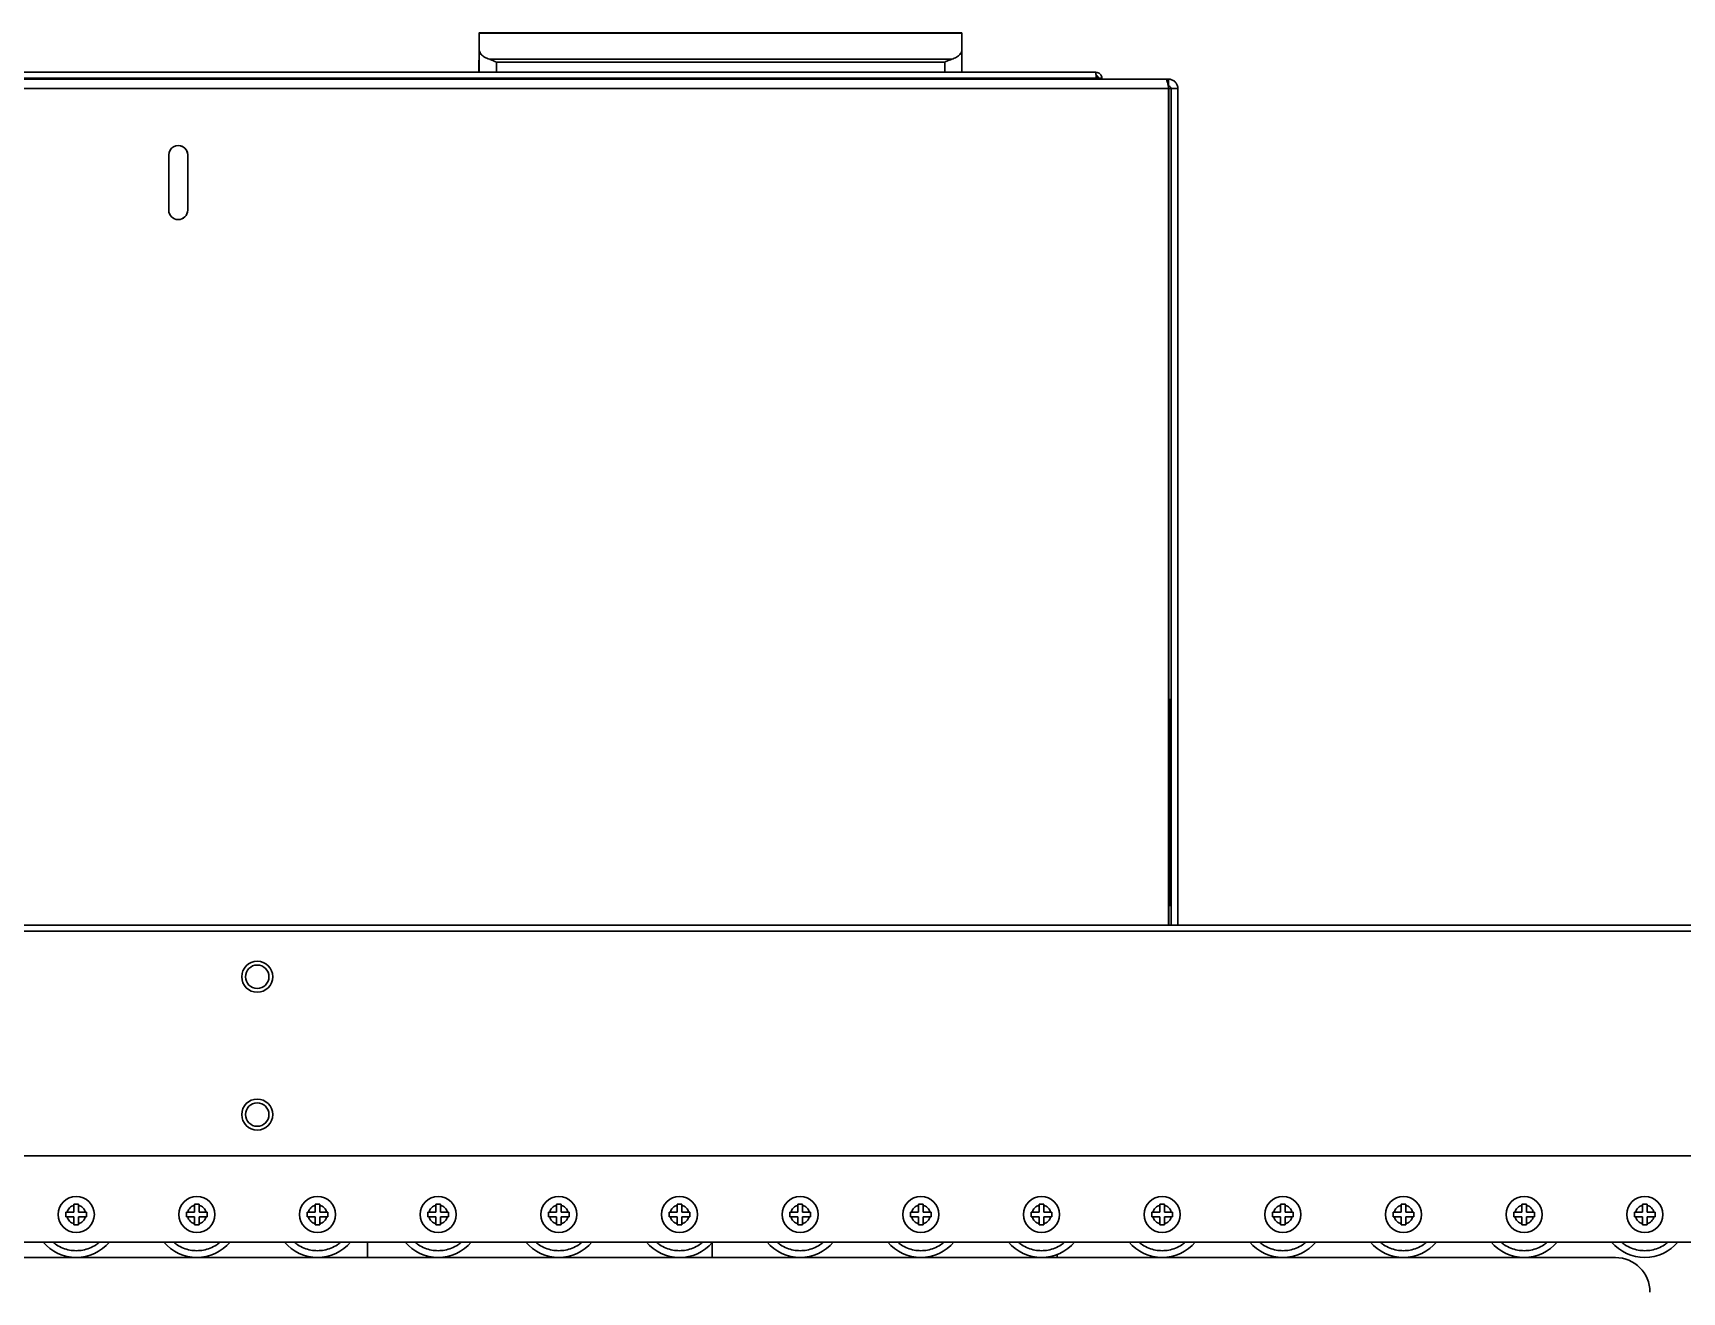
# Model space of a CAD drawing. Header units: millimetres. Extents: x 914 to 910632, y -176 to 682692.
# Drawn here: x 2376.03 to 2383.56, y 1815.5 to 1821.25 of the extents above; entities that cross this region are included whole.
import ezdxf

# ---------------------------------------------------------------- set-up
doc = ezdxf.new("R2010")
doc.units = ezdxf.units.MM
doc.layers.add('画图', color=3, linetype='Continuous', lineweight=30)

# ---------------------------------------------------------------- blocks, each defined once
blk = doc.blocks.new('SDHGSJH')
at = {"color": 7, "linetype": 'Continuous', "lineweight": 30}
for p, q in [((-862, -327.79), (-192, -327.79)), ((-700, -327.79), (-700, -328.63)), ((-600, -332.16), (-600, -327.79)), ((-500, -327.79), (-500, -332.29)), ((-185.7, -332.29), (-884, -332.29)), ((-873.5, -339.59), (-873.16, -339.59)), ((-873.5, -340.99), (-873.5, -339.59)), ((-871.2, -339.59), (-873.16, -339.59)), ((-871.2, -337.63), (-871.2, -337.29)), ((-871.2, -337.29), (-869.8, -337.29)), ((-871.2, -337.63), (-871.2, -339.59)), ((-869.8, -337.29), (-869.8, -337.63)), ((-869.8, -339.59), (-869.8, -337.63)), ((-867.84, -339.59), (-869.8, -339.59)), ((-867.84, -339.59), (-867.5, -339.59)), ((-867.5, -339.59), (-867.5, -340.99)), ((-838.5, -339.59), (-838.16, -339.59)), ((-838.5, -340.99), (-838.5, -339.59)), ((-836.2, -339.59), (-838.16, -339.59)), ((-836.2, -337.63), (-836.2, -337.29)), ((-836.2, -337.29), (-834.8, -337.29)), ((-836.2, -337.63), (-836.2, -339.59)), ((-834.8, -337.29), (-834.8, -337.63)), ((-834.8, -339.59), (-834.8, -337.63)), ((-832.84, -339.59), (-834.8, -339.59)), ((-832.84, -339.59), (-832.5, -339.59)), ((-832.5, -339.59), (-832.5, -340.99)), ((-803.5, -339.59), (-803.16, -339.59)), ((-803.5, -340.99), (-803.5, -339.59)), ((-801.2, -339.59), (-803.16, -339.59)), ((-801.2, -337.63), (-801.2, -337.29)), ((-801.2, -337.29), (-799.8, -337.29)), ((-801.2, -337.63), (-801.2, -339.59)), ((-799.8, -337.29), (-799.8, -337.63)), ((-799.8, -339.59), (-799.8, -337.63)), ((-797.84, -339.59), (-799.8, -339.59)), ((-797.84, -339.59), (-797.5, -339.59)), ((-797.5, -339.59), (-797.5, -340.99)), ((-768.5, -339.59), (-768.16, -339.59)), ((-768.5, -340.99), (-768.5, -339.59)), ((-766.2, -339.59), (-768.16, -339.59)), ((-766.2, -337.63), (-766.2, -337.29)), ((-766.2, -337.29), (-764.8, -337.29)), ((-766.2, -337.63), (-766.2, -339.59)), ((-764.8, -337.29), (-764.8, -337.63)), ((-764.8, -339.59), (-764.8, -337.63)), ((-762.84, -339.59), (-764.8, -339.59)), ((-762.84, -339.59), (-762.5, -339.59)), ((-762.5, -339.59), (-762.5, -340.99)), ((-733.5, -339.59), (-733.16, -339.59)), ((-733.5, -340.99), (-733.5, -339.59)), ((-731.2, -339.59), (-733.16, -339.59)), ((-731.2, -337.63), (-731.2, -337.29)), ((-731.2, -337.29), (-729.8, -337.29)), ((-731.2, -337.63), (-731.2, -339.59)), ((-729.8, -337.29), (-729.8, -337.63)), ((-729.8, -339.59), (-729.8, -337.63)), ((-727.84, -339.59), (-729.8, -339.59)), ((-727.84, -339.59), (-727.5, -339.59)), ((-727.5, -339.59), (-727.5, -340.99)), ((-698.5, -339.59), (-698.16, -339.59)), ((-698.5, -340.99), (-698.5, -339.59)), ((-696.2, -339.59), (-698.16, -339.59)), ((-696.2, -337.63), (-696.2, -337.29)), ((-696.2, -337.29), (-694.8, -337.29)), ((-696.2, -337.63), (-696.2, -339.59)), ((-694.8, -337.29), (-694.8, -337.63)), ((-694.8, -339.59), (-694.8, -337.63)), ((-692.84, -339.59), (-694.8, -339.59)), ((-692.84, -339.59), (-692.5, -339.59)), ((-692.5, -339.59), (-692.5, -340.99)), ((-663.5, -339.59), (-663.16, -339.59)), ((-663.5, -340.99), (-663.5, -339.59)), ((-661.2, -339.59), (-663.16, -339.59)), ((-661.2, -337.63), (-661.2, -337.29)), ((-661.2, -337.29), (-659.8, -337.29)), ((-661.2, -337.63), (-661.2, -339.59)), ((-659.8, -337.29), (-659.8, -337.63)), ((-659.8, -339.59), (-659.8, -337.63)), ((-657.84, -339.59), (-659.8, -339.59)), ((-657.84, -339.59), (-657.5, -339.59)), ((-657.5, -339.59), (-657.5, -340.99)), ((-628.5, -339.59), (-628.16, -339.59)), ((-628.5, -340.99), (-628.5, -339.59)), ((-626.2, -339.59), (-628.16, -339.59)), ((-626.2, -337.63), (-626.2, -337.29)), ((-626.2, -337.29), (-624.8, -337.29)), ((-626.2, -337.63), (-626.2, -339.59)), ((-624.8, -337.29), (-624.8, -337.63)), ((-624.8, -339.59), (-624.8, -337.63)), ((-622.84, -339.59), (-624.8, -339.59)), ((-622.84, -339.59), (-622.5, -339.59)), ((-622.5, -339.59), (-622.5, -340.99)), ((-593.5, -339.59), (-593.16, -339.59)), ((-593.5, -340.99), (-593.5, -339.59)), ((-591.2, -339.59), (-593.16, -339.59)), ((-591.2, -337.63), (-591.2, -337.29)), ((-591.2, -337.29), (-589.8, -337.29)), ((-591.2, -337.63), (-591.2, -339.59)), ((-589.8, -337.29), (-589.8, -337.63)), ((-589.8, -339.59), (-589.8, -337.63)), ((-587.84, -339.59), (-589.8, -339.59)), ((-587.84, -339.59), (-587.5, -339.59)), ((-587.5, -339.59), (-587.5, -340.99)), ((-558.5, -339.59), (-558.16, -339.59)), ((-558.5, -340.99), (-558.5, -339.59)), ((-556.2, -339.59), (-558.16, -339.59)), ((-556.2, -337.63), (-556.2, -337.29)), ((-556.2, -337.29), (-554.8, -337.29)), ((-556.2, -337.63), (-556.2, -339.59)), ((-554.8, -337.29), (-554.8, -337.63)), ((-554.8, -339.59), (-554.8, -337.63)), ((-552.84, -339.59), (-554.8, -339.59)), ((-552.84, -339.59), (-552.5, -339.59)), ((-552.5, -339.59), (-552.5, -340.99)), ((-523.5, -339.59), (-523.16, -339.59)), ((-523.5, -340.99), (-523.5, -339.59)), ((-521.2, -339.59), (-523.16, -339.59)), ((-521.2, -337.63), (-521.2, -337.29)), ((-521.2, -337.29), (-519.8, -337.29)), ((-521.2, -337.63), (-521.2, -339.59)), ((-519.8, -337.29), (-519.8, -337.63)), ((-519.8, -339.59), (-519.8, -337.63)), ((-517.84, -339.59), (-519.8, -339.59)), ((-517.84, -339.59), (-517.5, -339.59)), ((-517.5, -339.59), (-517.5, -340.99)), ((-488.5, -339.59), (-488.16, -339.59)), ((-488.5, -340.99), (-488.5, -339.59)), ((-486.2, -339.59), (-488.16, -339.59)), ((-486.2, -337.63), (-486.2, -337.29)), ((-486.2, -337.29), (-484.8, -337.29)), ((-486.2, -337.63), (-486.2, -339.59)), ((-484.8, -337.29), (-484.8, -337.63)), ((-484.8, -339.59), (-484.8, -337.63)), ((-482.84, -339.59), (-484.8, -339.59)), ((-482.84, -339.59), (-482.5, -339.59)), ((-482.5, -339.59), (-482.5, -340.99)), ((-453.5, -339.59), (-453.16, -339.59)), ((-453.5, -340.99), (-453.5, -339.59)), ((-451.2, -339.59), (-453.16, -339.59)), ((-451.2, -337.63), (-451.2, -337.29)), ((-451.2, -337.29), (-449.8, -337.29)), ((-451.2, -337.63), (-451.2, -339.59)), ((-449.8, -337.29), (-449.8, -337.63)), ((-449.8, -339.59), (-449.8, -337.63)), ((-447.84, -339.59), (-449.8, -339.59)), ((-447.84, -339.59), (-447.5, -339.59)), ((-447.5, -339.59), (-447.5, -340.99)), ((-418.5, -339.59), (-418.16, -339.59)), ((-418.5, -340.99), (-418.5, -339.59)), ((-416.2, -339.59), (-418.16, -339.59)), ((-416.2, -337.63), (-416.2, -337.29)), ((-416.2, -337.29), (-414.8, -337.29)), ((-416.2, -337.63), (-416.2, -339.59)), ((-414.8, -337.29), (-414.8, -337.63)), ((-414.8, -339.59), (-414.8, -337.63)), ((-412.84, -339.59), (-414.8, -339.59)), ((-412.84, -339.59), (-412.5, -339.59)), ((-412.5, -339.59), (-412.5, -340.99)), ((-873.16, -340.99), (-873.5, -340.99)), ((-873.16, -340.99), (-871.2, -340.99)), ((-871.2, -340.99), (-871.2, -342.95)), ((-871.2, -343.29), (-871.2, -342.95)), ((-869.8, -343.29), (-871.2, -343.29)), ((-869.8, -342.95), (-869.8, -340.99)), ((-869.8, -340.99), (-867.84, -340.99)), ((-869.8, -342.95), (-869.8, -343.29)), ((-867.5, -340.99), (-867.84, -340.99)), ((-838.16, -340.99), (-838.5, -340.99)), ((-838.16, -340.99), (-836.2, -340.99)), ((-836.2, -340.99), (-836.2, -342.95)), ((-836.2, -343.29), (-836.2, -342.95)), ((-834.8, -343.29), (-836.2, -343.29)), ((-834.8, -342.95), (-834.8, -340.99)), ((-834.8, -340.99), (-832.84, -340.99)), ((-834.8, -342.95), (-834.8, -343.29)), ((-832.5, -340.99), (-832.84, -340.99)), ((-803.16, -340.99), (-803.5, -340.99)), ((-803.16, -340.99), (-801.2, -340.99)), ((-801.2, -340.99), (-801.2, -342.95)), ((-801.2, -343.29), (-801.2, -342.95)), ((-799.8, -343.29), (-801.2, -343.29)), ((-799.8, -342.95), (-799.8, -340.99)), ((-799.8, -340.99), (-797.84, -340.99)), ((-799.8, -342.95), (-799.8, -343.29)), ((-797.5, -340.99), (-797.84, -340.99)), ((-768.16, -340.99), (-768.5, -340.99)), ((-768.16, -340.99), (-766.2, -340.99)), ((-766.2, -340.99), (-766.2, -342.95)), ((-766.2, -343.29), (-766.2, -342.95)), ((-764.8, -343.29), (-766.2, -343.29)), ((-764.8, -342.95), (-764.8, -340.99)), ((-764.8, -340.99), (-762.84, -340.99)), ((-764.8, -342.95), (-764.8, -343.29)), ((-762.5, -340.99), (-762.84, -340.99)), ((-733.16, -340.99), (-733.5, -340.99)), ((-733.16, -340.99), (-731.2, -340.99)), ((-731.2, -340.99), (-731.2, -342.95)), ((-731.2, -343.29), (-731.2, -342.95)), ((-729.8, -343.29), (-731.2, -343.29)), ((-729.8, -342.95), (-729.8, -340.99)), ((-729.8, -340.99), (-727.84, -340.99)), ((-729.8, -342.95), (-729.8, -343.29)), ((-727.5, -340.99), (-727.84, -340.99)), ((-698.16, -340.99), (-698.5, -340.99)), ((-698.16, -340.99), (-696.2, -340.99)), ((-696.2, -340.99), (-696.2, -342.95)), ((-696.2, -343.29), (-696.2, -342.95)), ((-694.8, -343.29), (-696.2, -343.29)), ((-694.8, -342.95), (-694.8, -340.99)), ((-694.8, -340.99), (-692.84, -340.99)), ((-694.8, -342.95), (-694.8, -343.29)), ((-692.5, -340.99), (-692.84, -340.99)), ((-663.16, -340.99), (-663.5, -340.99)), ((-663.16, -340.99), (-661.2, -340.99)), ((-661.2, -340.99), (-661.2, -342.95)), ((-661.2, -343.29), (-661.2, -342.95)), ((-659.8, -343.29), (-661.2, -343.29)), ((-659.8, -342.95), (-659.8, -340.99)), ((-659.8, -340.99), (-657.84, -340.99)), ((-659.8, -342.95), (-659.8, -343.29)), ((-657.5, -340.99), (-657.84, -340.99)), ((-628.16, -340.99), (-628.5, -340.99)), ((-628.16, -340.99), (-626.2, -340.99)), ((-626.2, -340.99), (-626.2, -342.95)), ((-626.2, -343.29), (-626.2, -342.95)), ((-624.8, -343.29), (-626.2, -343.29)), ((-624.8, -342.95), (-624.8, -340.99)), ((-624.8, -340.99), (-622.84, -340.99)), ((-624.8, -342.95), (-624.8, -343.29)), ((-622.5, -340.99), (-622.84, -340.99)), ((-593.16, -340.99), (-593.5, -340.99)), ((-593.16, -340.99), (-591.2, -340.99)), ((-591.2, -340.99), (-591.2, -342.95)), ((-591.2, -343.29), (-591.2, -342.95)), ((-589.8, -343.29), (-591.2, -343.29)), ((-589.8, -342.95), (-589.8, -340.99)), ((-589.8, -340.99), (-587.84, -340.99)), ((-589.8, -342.95), (-589.8, -343.29)), ((-587.5, -340.99), (-587.84, -340.99)), ((-558.16, -340.99), (-558.5, -340.99)), ((-558.16, -340.99), (-556.2, -340.99)), ((-556.2, -340.99), (-556.2, -342.95)), ((-556.2, -343.29), (-556.2, -342.95)), ((-554.8, -343.29), (-556.2, -343.29)), ((-554.8, -342.95), (-554.8, -340.99)), ((-554.8, -340.99), (-552.84, -340.99)), ((-554.8, -342.95), (-554.8, -343.29)), ((-552.5, -340.99), (-552.84, -340.99)), ((-523.16, -340.99), (-523.5, -340.99)), ((-523.16, -340.99), (-521.2, -340.99)), ((-521.2, -340.99), (-521.2, -342.95)), ((-521.2, -343.29), (-521.2, -342.95)), ((-519.8, -343.29), (-521.2, -343.29)), ((-519.8, -342.95), (-519.8, -340.99)), ((-519.8, -340.99), (-517.84, -340.99)), ((-519.8, -342.95), (-519.8, -343.29)), ((-517.5, -340.99), (-517.84, -340.99)), ((-488.16, -340.99), (-488.5, -340.99)), ((-488.16, -340.99), (-486.2, -340.99)), ((-486.2, -340.99), (-486.2, -342.95)), ((-486.2, -343.29), (-486.2, -342.95)), ((-484.8, -343.29), (-486.2, -343.29)), ((-484.8, -342.95), (-484.8, -340.99)), ((-484.8, -340.99), (-482.84, -340.99)), ((-484.8, -342.95), (-484.8, -343.29)), ((-482.5, -340.99), (-482.84, -340.99)), ((-453.16, -340.99), (-453.5, -340.99)), ((-453.16, -340.99), (-451.2, -340.99)), ((-451.2, -340.99), (-451.2, -342.95)), ((-451.2, -343.29), (-451.2, -342.95)), ((-449.8, -343.29), (-451.2, -343.29)), ((-449.8, -342.95), (-449.8, -340.99)), ((-449.8, -340.99), (-447.84, -340.99)), ((-449.8, -342.95), (-449.8, -343.29)), ((-447.5, -340.99), (-447.84, -340.99)), ((-418.16, -340.99), (-418.5, -340.99)), ((-418.16, -340.99), (-416.2, -340.99)), ((-416.2, -340.99), (-416.2, -342.95)), ((-416.2, -343.29), (-416.2, -342.95)), ((-414.8, -343.29), (-416.2, -343.29)), ((-414.8, -342.95), (-414.8, -340.99)), ((-414.8, -340.99), (-412.84, -340.99)), ((-414.8, -342.95), (-414.8, -343.29)), ((-412.5, -340.99), (-412.84, -340.99)), ((-185.7, -357.29), (-979.33, -357.29)), ((-887, -357.29), (-185.7, -357.29)), ((-470.1, -366.61), (-470.1, -366.77)), ((26, -422.55), (-1926, -422.55)), ((26, -424.29), (-1926, -424.29)), ((-735.08, -424.29), (-735.08, -667.05)), ((-733.08, -424.29), (-733.08, -667.05)), ((-732.44, -424.29), (-732.44, -667.05)), ((-732.38, -424.29), (-732.38, -667.05)), ((-447.83, -631.79), (-447.83, -647.79)), ((-447.83, -631.79), (-447.83, -631.79)), ((-447.83, -647.79), (-447.83, -631.79)), ((-442.33, -631.79), (-442.33, -647.79)), ((-447.83, -647.79), (-447.83, -647.79)), ((-733.08, -667.05), (-735.08, -667.05)), ((-732.44, -667.05), (-733.08, -667.05)), ((-732.38, -667.05), (-157.79, -667.05)), ((-732.34, -669.79), (-732.34, -667.79)), ((-732.34, -669.79), (-731.63, -669.79)), ((-731.63, -669.79), (-158.52, -669.79)), ((-713.03, -669.79), (-713.03, -670.05)), ((-713.03, -670.05), (-712.03, -670.05)), ((-712.03, -670.05), (-712.03, -669.79)), ((-711.48, -670.05), (-712.03, -670.05)), ((-711.48, -670.05), (-711.48, -669.79)), ((-711.33, -670.05), (-711.33, -669.79)), ((-178.75, -670.05), (-711.33, -670.05)), ((-178.77, -671.79), (-711.3, -671.79)), ((-672.41, -678.3), (-672.41, -671.79)), ((-667.42, -674.76), (-667.42, -671.79)), ((-537.42, -671.79), (-537.42, -674.76)), ((-532.41, -678.3), (-532.41, -671.79)), ((-532.29, -671.79), (-532.29, -675.29)), ((-535.36, -675.59), (-669.48, -675.59)), ((-537.42, -674.76), (-667.42, -674.76)), ((-532.34, -675.29), (-532.29, -675.29)), ((-672.37, -683.19), (-532.38, -683.19)), ((-672.37, -683.21), (-532.37, -683.21))]:
    blk.add_line(p, q, dxfattribs=at)
at = {"color": 7, "linetype": 'Continuous', "lineweight": 30, "flags": 128}
for points in [[(-732.82, -429.79), (-732.83, -429.96), (-732.84, -430.49), (-732.84, -431.36), (-732.85, -432.56), (-732.86, -434.08), (-732.86, -435.9), (-732.87, -438.01), (-732.87, -440.37), (-732.88, -442.95), (-732.88, -445.74), (-732.88, -448.68), (-732.89, -451.76), (-732.89, -454.93), (-732.89, -458.16), (-732.89, -461.41), (-732.89, -464.64), (-732.89, -467.81), (-732.88, -470.89), (-732.88, -473.84), (-732.88, -476.62), (-732.87, -479.21), (-732.87, -481.57), (-732.86, -483.67), (-732.86, -485.49), (-732.85, -487.02), (-732.84, -488.22), (-732.84, -489.09), (-732.83, -489.61), (-732.82, -489.79), (-732.82, -489.61), (-732.81, -489.09), (-732.8, -488.22), (-732.79, -487.02), (-732.79, -485.49), (-732.78, -483.67), (-732.78, -481.57), (-732.77, -479.21), (-732.77, -476.62), (-732.76, -473.84), (-732.76, -470.89), (-732.76, -467.81), (-732.76, -464.64), (-732.76, -461.41), (-732.76, -458.16), (-732.76, -454.93), (-732.76, -451.76), (-732.76, -448.68), (-732.76, -445.74), (-732.77, -442.95), (-732.77, -440.37), (-732.78, -438.01), (-732.78, -435.9), (-732.79, -434.08), (-732.79, -432.56), (-732.8, -431.36), (-732.81, -430.49), (-732.82, -429.96), (-732.82, -429.79)], [(-672.37, -683.19), (-672.38, -682.81), (-672.38, -682.37), (-672.39, -681.85), (-672.39, -681.27), (-672.39, -680.63), (-672.4, -679.91), (-672.4, -679.14), (-672.41, -678.3)], [(-532.38, -683.19), (-532.38, -682.81), (-532.38, -682.37), (-532.39, -681.85), (-532.39, -681.27), (-532.39, -680.63), (-532.4, -679.91), (-532.4, -679.14), (-532.41, -678.3)], [(-532.34, -675.29), (-532.34, -675.41), (-532.35, -675.77), (-532.35, -676.37), (-532.36, -677.21), (-532.36, -678.26), (-532.36, -679.53), (-532.37, -681), (-532.37, -682.65)], [(-672.37, -683.19), (-672.37, -683.2), (-672.37, -683.21)], [(-532.37, -682.89), (-532.37, -682.97), (-532.37, -683.05), (-532.37, -683.11), (-532.37, -683.16), (-532.37, -683.19), (-532.37, -683.2), (-532.38, -683.2), (-532.38, -683.19)]]:
    blk.add_lwpolyline(points, dxfattribs=at)
at = {"color": 7, "linetype": 'Continuous', "lineweight": 30}
for centre, radius in [((-870.5, -340.29), 5.25), ((-835.5, -340.29), 5.25), ((-800.5, -340.29), 5.25), ((-765.5, -340.29), 5.25), ((-730.5, -340.29), 5.25), ((-695.5, -340.29), 5.25), ((-660.5, -340.29), 5.25), ((-625.5, -340.29), 5.25), ((-590.5, -340.29), 5.25), ((-555.5, -340.29), 5.25), ((-520.5, -340.29), 5.25), ((-485.5, -340.29), 5.25), ((-450.5, -340.29), 5.25), ((-415.5, -340.29), 5.25), ((-468, -369.29), 4.5), ((-468, -369.29), 3.4), ((-468, -409.29), 4.5), ((-468, -409.29), 3.4)]:
    blk.add_circle(centre, radius, dxfattribs=at)
for centre, radius, start, end in [((-862, -317.79), 10, 180, 270), ((-870.5, -340.29), 12.5, 39.7918, 140.2082), ((-835.5, -340.29), 12.5, 39.7918, 140.2082), ((-800.5, -340.29), 12.5, 39.7918, 140.2082), ((-765.5, -340.29), 12.5, 39.7918, 140.2082), ((-730.5, -340.29), 12.5, 39.7918, 140.2082), ((-695.5, -340.29), 12.5, 39.7918, 140.2082), ((-660.5, -340.29), 12.5, 39.7918, 140.2082), ((-625.5, -340.29), 12.5, 39.7918, 140.2082), ((-590.5, -340.29), 12.5, 39.7918, 139.4642), ((-555.5, -340.29), 12.5, 39.7918, 140.2082), ((-520.5, -340.29), 12.5, 39.7918, 140.2082), ((-485.5, -340.29), 12.5, 39.7918, 140.2082), ((-450.5, -340.29), 12.5, 39.7918, 140.2082), ((-415.5, -340.29), 12.5, 39.7918, 140.2082), ((-445.08, -631.79), 2.75, 0, 180), ((-445.08, -631.79), 2.75, 89.9996, 180.0004), ((-445.08, -647.79), 2.75, 179.9996, 0.0004), ((-445.08, -647.79), 2.75, 179.9996, 269.9991), ((-621.06, -682.57), 88.68, 359.793, 359.9442)]:
    blk.add_arc(centre, radius, start, end, dxfattribs=at)
at = {"color": 8, "linetype": 'Continuous', "lineweight": 30}
for points, knots in [([(-877.22, -332.29), (-876.9, -332.01), (-876.05, -331.28), (-874.41, -330.48), (-872.46, -329.91), (-870.5, -329.73), (-868.54, -329.91), (-866.59, -330.48), (-864.95, -331.28), (-864.1, -332.01), (-863.78, -332.29)], [0, 0, 0, 0, 0.085407, 0.230069, 0.368959, 0.5, 0.631041, 0.769931, 0.914593, 1, 1, 1, 1]), ([(-842.22, -332.29), (-841.9, -332.01), (-841.05, -331.28), (-839.41, -330.48), (-837.46, -329.91), (-835.5, -329.73), (-833.54, -329.91), (-831.59, -330.48), (-829.95, -331.28), (-829.1, -332.01), (-828.78, -332.29)], [0, 0, 0, 0, 0.0854095, 0.2300717, 0.3689608, 0.500002, 0.6310392, 0.7699283, 0.9145905, 1, 1, 1, 1]), ([(-807.22, -332.29), (-806.9, -332.01), (-806.05, -331.28), (-804.41, -330.48), (-802.46, -329.91), (-800.5, -329.73), (-798.54, -329.91), (-796.59, -330.48), (-794.95, -331.28), (-794.1, -332.01), (-793.78, -332.29)], [0, 0, 0, 0, 0.085407, 0.230069, 0.368959, 0.5, 0.631041, 0.769931, 0.914593, 1, 1, 1, 1]), ([(-772.22, -332.29), (-771.9, -332.01), (-771.05, -331.28), (-769.41, -330.48), (-767.46, -329.91), (-765.5, -329.73), (-763.54, -329.91), (-761.59, -330.48), (-759.95, -331.28), (-759.1, -332.01), (-758.78, -332.29)], [0, 0, 0, 0, 0.085407, 0.230069, 0.368959, 0.5, 0.631038, 0.769927, 0.914593, 1, 1, 1, 1]), ([(-737.22, -332.29), (-736.9, -332.01), (-736.05, -331.28), (-734.41, -330.48), (-732.46, -329.91), (-730.5, -329.73), (-728.54, -329.91), (-726.59, -330.48), (-724.95, -331.28), (-724.1, -332.01), (-723.78, -332.29)], [0, 0, 0, 0, 0.085407, 0.230069, 0.368959, 0.5, 0.631041, 0.769931, 0.914593, 1, 1, 1, 1]), ([(-702.22, -332.29), (-701.9, -332.01), (-701.05, -331.28), (-699.41, -330.48), (-697.46, -329.91), (-695.5, -329.73), (-693.54, -329.91), (-691.59, -330.48), (-689.95, -331.28), (-689.1, -332.01), (-688.78, -332.29)], [0, 0, 0, 0, 0.085407, 0.230069, 0.368959, 0.5, 0.631041, 0.769931, 0.914593, 1, 1, 1, 1]), ([(-667.22, -332.29), (-666.9, -332.01), (-666.05, -331.28), (-664.41, -330.48), (-662.46, -329.91), (-660.5, -329.73), (-658.54, -329.91), (-656.59, -330.48), (-654.95, -331.28), (-654.1, -332.01), (-653.78, -332.29)], [0, 0, 0, 0, 0.085407, 0.230069, 0.368962, 0.5, 0.631041, 0.769931, 0.914593, 1, 1, 1, 1]), ([(-632.22, -332.29), (-631.9, -332.01), (-631.05, -331.28), (-629.41, -330.48), (-627.46, -329.91), (-625.5, -329.73), (-623.54, -329.91), (-621.59, -330.48), (-619.95, -331.28), (-619.1, -332.01), (-618.78, -332.29)], [0, 0, 0, 0, 0.085407, 0.230069, 0.368959, 0.5, 0.631041, 0.769931, 0.914593, 1, 1, 1, 1]), ([(-597.22, -332.29), (-596.9, -332.01), (-596.05, -331.28), (-594.41, -330.48), (-592.46, -329.91), (-590.5, -329.73), (-588.54, -329.91), (-586.59, -330.48), (-584.95, -331.28), (-584.1, -332.01), (-583.78, -332.29)], [0, 0, 0, 0, 0.0854098, 0.2300725, 0.368962, 0.4999996, 0.6310412, 0.7699307, 0.9145934, 1, 1, 1, 1]), ([(-562.22, -332.29), (-561.9, -332.01), (-561.05, -331.28), (-559.41, -330.48), (-557.46, -329.91), (-555.5, -329.73), (-553.54, -329.91), (-551.59, -330.48), (-549.95, -331.28), (-549.1, -332.01), (-548.78, -332.29)], [0, 0, 0, 0, 0.085407, 0.230069, 0.368959, 0.5, 0.631041, 0.769931, 0.914593, 1, 1, 1, 1]), ([(-527.22, -332.29), (-526.9, -332.01), (-526.05, -331.28), (-524.41, -330.48), (-522.46, -329.91), (-520.5, -329.73), (-518.54, -329.91), (-516.59, -330.48), (-514.95, -331.28), (-514.1, -332.01), (-513.78, -332.29)], [0, 0, 0, 0, 0.0854066, 0.2300693, 0.3689588, 0.5000004, 0.631038, 0.7699275, 0.9145902, 1, 1, 1, 1]), ([(-492.22, -332.29), (-491.9, -332.01), (-491.05, -331.28), (-489.41, -330.48), (-487.46, -329.91), (-485.5, -329.73), (-483.54, -329.91), (-481.59, -330.48), (-479.95, -331.28), (-479.1, -332.01), (-478.78, -332.29)], [0, 0, 0, 0, 0.085407, 0.230069, 0.368959, 0.5, 0.631041, 0.769931, 0.914593, 1, 1, 1, 1]), ([(-457.22, -332.29), (-456.9, -332.01), (-456.05, -331.28), (-454.41, -330.48), (-452.46, -329.91), (-450.5, -329.73), (-448.54, -329.91), (-446.59, -330.48), (-444.95, -331.28), (-444.1, -332.01), (-443.78, -332.29)], [0, 0, 0, 0, 0.085407, 0.23007, 0.368959, 0.499999, 0.631041, 0.76993, 0.914593, 1, 1, 1, 1]), ([(-422.22, -332.29), (-421.9, -332.01), (-421.05, -331.28), (-419.41, -330.48), (-417.46, -329.91), (-415.5, -329.73), (-413.54, -329.91), (-411.59, -330.48), (-409.95, -331.28), (-409.1, -332.01), (-408.78, -332.29)], [0, 0, 0, 0, 0.085408, 0.23007, 0.36896, 0.499999, 0.63104, 0.76993, 0.914592, 1, 1, 1, 1])]:
    blk.add_open_spline(points, degree=3, knots=knots, dxfattribs=at)
at = {"color": 7, "linetype": 'Continuous', "lineweight": 30}
for points, knots in [([(-873.16, -339.59), (-873.08, -339.36), (-872.92, -338.9), (-872.47, -338.32), (-871.88, -337.86), (-871.43, -337.71), (-871.2, -337.63)], [0, 0, 0, 0, 0.245619, 0.500001, 0.7544, 1, 1, 1, 1]), ([(-869.8, -337.63), (-869.57, -337.71), (-869.12, -337.86), (-868.53, -338.32), (-868.08, -338.9), (-867.92, -339.36), (-867.84, -339.59)], [0, 0, 0, 0, 0.2456, 0.499999, 0.754381, 1, 1, 1, 1]), ([(-838.16, -339.59), (-838.08, -339.36), (-837.92, -338.9), (-837.47, -338.32), (-836.88, -337.86), (-836.43, -337.71), (-836.2, -337.63)], [0, 0, 0, 0, 0.245614, 0.499999, 0.754416, 1, 1, 1, 1]), ([(-834.8, -337.63), (-834.57, -337.71), (-834.12, -337.86), (-833.53, -338.32), (-833.08, -338.9), (-832.92, -339.36), (-832.84, -339.59)], [0, 0, 0, 0, 0.245584, 0.500001, 0.754386, 1, 1, 1, 1]), ([(-803.16, -339.59), (-803.08, -339.36), (-802.92, -338.9), (-802.47, -338.32), (-801.88, -337.86), (-801.43, -337.71), (-801.2, -337.63)], [0, 0, 0, 0, 0.245619, 0.500001, 0.7544, 1, 1, 1, 1]), ([(-799.8, -337.63), (-799.57, -337.71), (-799.12, -337.86), (-798.53, -338.32), (-798.08, -338.9), (-797.92, -339.36), (-797.84, -339.59)], [0, 0, 0, 0, 0.2456, 0.499999, 0.754381, 1, 1, 1, 1]), ([(-768.16, -339.59), (-768.08, -339.36), (-767.92, -338.9), (-767.47, -338.32), (-766.88, -337.86), (-766.43, -337.71), (-766.2, -337.63)], [0, 0, 0, 0, 0.245611, 0.500004, 0.754401, 1, 1, 1, 1]), ([(-764.8, -337.63), (-764.57, -337.71), (-764.12, -337.86), (-763.53, -338.32), (-763.08, -338.9), (-762.92, -339.36), (-762.84, -339.59)], [0, 0, 0, 0, 0.245584, 0.500001, 0.754386, 1, 1, 1, 1]), ([(-733.16, -339.59), (-733.08, -339.36), (-732.92, -338.9), (-732.47, -338.32), (-731.88, -337.86), (-731.43, -337.71), (-731.2, -337.63)], [0, 0, 0, 0, 0.245614, 0.499997, 0.754398, 1, 1, 1, 1]), ([(-729.8, -337.63), (-729.57, -337.71), (-729.12, -337.86), (-728.53, -338.32), (-728.08, -338.9), (-727.92, -339.36), (-727.84, -339.59)], [0, 0, 0, 0, 0.2456, 0.499999, 0.754381, 1, 1, 1, 1]), ([(-698.16, -339.59), (-698.08, -339.36), (-697.92, -338.9), (-697.47, -338.32), (-696.88, -337.86), (-696.43, -337.71), (-696.2, -337.63)], [0, 0, 0, 0, 0.245619, 0.500001, 0.7544, 1, 1, 1, 1]), ([(-694.8, -337.63), (-694.57, -337.71), (-694.12, -337.86), (-693.53, -338.32), (-693.08, -338.9), (-692.92, -339.36), (-692.84, -339.59)], [0, 0, 0, 0, 0.245584, 0.500001, 0.754386, 1, 1, 1, 1]), ([(-663.16, -339.59), (-663.08, -339.36), (-662.92, -338.9), (-662.47, -338.32), (-661.88, -337.86), (-661.43, -337.71), (-661.2, -337.63)], [0, 0, 0, 0, 0.245614, 0.499999, 0.754416, 1, 1, 1, 1]), ([(-659.8, -337.63), (-659.57, -337.71), (-659.12, -337.86), (-658.53, -338.32), (-658.08, -338.9), (-657.92, -339.36), (-657.84, -339.59)], [0, 0, 0, 0, 0.2456, 0.499999, 0.754381, 1, 1, 1, 1]), ([(-628.16, -339.59), (-628.08, -339.36), (-627.92, -338.9), (-627.47, -338.32), (-626.88, -337.86), (-626.43, -337.71), (-626.2, -337.63)], [0, 0, 0, 0, 0.245619, 0.500001, 0.7544, 1, 1, 1, 1]), ([(-624.8, -337.63), (-624.57, -337.71), (-624.12, -337.86), (-623.53, -338.32), (-623.08, -338.9), (-622.92, -339.36), (-622.84, -339.59)], [0, 0, 0, 0, 0.245602, 0.500003, 0.754386, 1, 1, 1, 1]), ([(-593.16, -339.59), (-593.08, -339.36), (-592.92, -338.9), (-592.47, -338.32), (-591.88, -337.86), (-591.43, -337.71), (-591.2, -337.63)], [0, 0, 0, 0, 0.245614, 0.499999, 0.754416, 1, 1, 1, 1]), ([(-589.8, -337.63), (-589.57, -337.71), (-589.12, -337.86), (-588.53, -338.32), (-588.08, -338.9), (-587.92, -339.36), (-587.84, -339.59)], [0, 0, 0, 0, 0.245599, 0.499996, 0.754389, 1, 1, 1, 1]), ([(-558.16, -339.59), (-558.08, -339.36), (-557.92, -338.9), (-557.47, -338.32), (-556.88, -337.86), (-556.43, -337.71), (-556.2, -337.63)], [0, 0, 0, 0, 0.245619, 0.500001, 0.7544, 1, 1, 1, 1]), ([(-554.8, -337.63), (-554.57, -337.71), (-554.12, -337.86), (-553.53, -338.32), (-553.08, -338.9), (-552.92, -339.36), (-552.84, -339.59)], [0, 0, 0, 0, 0.2456, 0.499999, 0.754381, 1, 1, 1, 1]), ([(-523.16, -339.59), (-523.08, -339.36), (-522.92, -338.9), (-522.47, -338.32), (-521.88, -337.86), (-521.43, -337.71), (-521.2, -337.63)], [0, 0, 0, 0, 0.245611, 0.500004, 0.754401, 1, 1, 1, 1]), ([(-519.8, -337.63), (-519.57, -337.71), (-519.12, -337.86), (-518.53, -338.32), (-518.08, -338.9), (-517.92, -339.36), (-517.84, -339.59)], [0, 0, 0, 0, 0.245584, 0.500001, 0.754386, 1, 1, 1, 1]), ([(-488.16, -339.59), (-488.08, -339.36), (-487.92, -338.9), (-487.47, -338.32), (-486.88, -337.86), (-486.43, -337.71), (-486.2, -337.63)], [0, 0, 0, 0, 0.245619, 0.500001, 0.7544, 1, 1, 1, 1]), ([(-484.8, -337.63), (-484.57, -337.71), (-484.12, -337.86), (-483.53, -338.32), (-483.08, -338.9), (-482.92, -339.36), (-482.84, -339.59)], [0, 0, 0, 0, 0.2456, 0.499999, 0.754381, 1, 1, 1, 1]), ([(-453.16, -339.59), (-453.08, -339.36), (-452.92, -338.9), (-452.47, -338.32), (-451.88, -337.86), (-451.43, -337.71), (-451.2, -337.63)], [0, 0, 0, 0, 0.245622, 0.500006, 0.754407, 1, 1, 1, 1]), ([(-449.8, -337.63), (-449.57, -337.71), (-449.12, -337.86), (-448.53, -338.32), (-448.08, -338.9), (-447.92, -339.36), (-447.84, -339.59)], [0, 0, 0, 0, 0.2455999, 0.4999975, 0.754385, 1, 1, 1, 1]), ([(-418.16, -339.59), (-418.08, -339.36), (-417.92, -338.9), (-417.47, -338.32), (-416.88, -337.86), (-416.43, -337.71), (-416.2, -337.63)], [0, 0, 0, 0, 0.245617, 0.5, 0.754408, 1, 1, 1, 1]), ([(-414.8, -337.63), (-414.57, -337.71), (-414.12, -337.86), (-413.53, -338.32), (-413.08, -338.9), (-412.92, -339.36), (-412.84, -339.59)], [0, 0, 0, 0, 0.245592, 0.5, 0.754383, 1, 1, 1, 1]), ([(-871.2, -342.95), (-871.43, -342.87), (-871.88, -342.71), (-872.47, -342.25), (-872.92, -341.67), (-873.08, -341.21), (-873.16, -340.99)], [0, 0, 0, 0, 0.245602, 0.500001, 0.754417, 1, 1, 1, 1]), ([(-867.84, -340.99), (-867.92, -341.21), (-868.08, -341.67), (-868.53, -342.25), (-869.12, -342.71), (-869.57, -342.87), (-869.8, -342.95)], [0, 0, 0, 0, 0.245583, 0.499999, 0.754398, 1, 1, 1, 1]), ([(-836.2, -342.95), (-836.43, -342.87), (-836.88, -342.71), (-837.47, -342.25), (-837.92, -341.67), (-838.08, -341.21), (-838.16, -340.99)], [0, 0, 0, 0, 0.245585, 0.500004, 0.754423, 1, 1, 1, 1]), ([(-832.84, -340.99), (-832.92, -341.21), (-833.08, -341.67), (-833.53, -342.25), (-834.12, -342.71), (-834.57, -342.87), (-834.8, -342.95)], [0, 0, 0, 0, 0.245577, 0.499996, 0.754415, 1, 1, 1, 1]), ([(-801.2, -342.95), (-801.43, -342.87), (-801.88, -342.71), (-802.47, -342.25), (-802.92, -341.67), (-803.08, -341.21), (-803.16, -340.99)], [0, 0, 0, 0, 0.245602, 0.500001, 0.754417, 1, 1, 1, 1]), ([(-797.84, -340.99), (-797.92, -341.21), (-798.08, -341.67), (-798.53, -342.25), (-799.12, -342.71), (-799.57, -342.87), (-799.8, -342.95)], [0, 0, 0, 0, 0.245583, 0.499999, 0.754398, 1, 1, 1, 1]), ([(-766.2, -342.95), (-766.43, -342.87), (-766.88, -342.71), (-767.47, -342.25), (-767.92, -341.67), (-768.08, -341.21), (-768.16, -340.99)], [0, 0, 0, 0, 0.245601, 0.499999, 0.754426, 1, 1, 1, 1]), ([(-762.84, -340.99), (-762.92, -341.21), (-763.08, -341.67), (-763.53, -342.25), (-764.12, -342.71), (-764.57, -342.87), (-764.8, -342.95)], [0, 0, 0, 0, 0.245577, 0.499996, 0.754415, 1, 1, 1, 1]), ([(-731.2, -342.95), (-731.43, -342.87), (-731.88, -342.71), (-732.47, -342.25), (-732.92, -341.67), (-733.08, -341.21), (-733.16, -340.99)], [0, 0, 0, 0, 0.2456037, 0.5000052, 0.7544232, 1, 1, 1, 1]), ([(-727.84, -340.99), (-727.92, -341.21), (-728.08, -341.67), (-728.53, -342.25), (-729.12, -342.71), (-729.57, -342.87), (-729.8, -342.95)], [0, 0, 0, 0, 0.245583, 0.499999, 0.754398, 1, 1, 1, 1]), ([(-696.2, -342.95), (-696.43, -342.87), (-696.88, -342.71), (-697.47, -342.25), (-697.92, -341.67), (-698.08, -341.21), (-698.16, -340.99)], [0, 0, 0, 0, 0.245602, 0.500001, 0.754417, 1, 1, 1, 1]), ([(-692.84, -340.99), (-692.92, -341.21), (-693.08, -341.67), (-693.53, -342.25), (-694.12, -342.71), (-694.57, -342.87), (-694.8, -342.95)], [0, 0, 0, 0, 0.245577, 0.499996, 0.754415, 1, 1, 1, 1]), ([(-661.2, -342.95), (-661.43, -342.87), (-661.88, -342.71), (-662.47, -342.25), (-662.92, -341.67), (-663.08, -341.21), (-663.16, -340.99)], [0, 0, 0, 0, 0.245585, 0.500004, 0.754423, 1, 1, 1, 1]), ([(-657.84, -340.99), (-657.92, -341.21), (-658.08, -341.67), (-658.53, -342.25), (-659.12, -342.71), (-659.57, -342.87), (-659.8, -342.95)], [0, 0, 0, 0, 0.245583, 0.499999, 0.754398, 1, 1, 1, 1]), ([(-626.2, -342.95), (-626.43, -342.87), (-626.88, -342.71), (-627.47, -342.25), (-627.92, -341.67), (-628.08, -341.21), (-628.16, -340.99)], [0, 0, 0, 0, 0.245602, 0.500001, 0.754417, 1, 1, 1, 1]), ([(-622.84, -340.99), (-622.92, -341.21), (-623.08, -341.67), (-623.53, -342.25), (-624.12, -342.71), (-624.57, -342.87), (-624.8, -342.95)], [0, 0, 0, 0, 0.245577, 0.499995, 0.754396, 1, 1, 1, 1]), ([(-591.2, -342.95), (-591.43, -342.87), (-591.88, -342.71), (-592.47, -342.25), (-592.92, -341.67), (-593.08, -341.21), (-593.16, -340.99)], [0, 0, 0, 0, 0.245585, 0.500004, 0.754423, 1, 1, 1, 1]), ([(-587.84, -340.99), (-587.92, -341.21), (-588.08, -341.67), (-588.53, -342.25), (-589.12, -342.71), (-589.57, -342.87), (-589.8, -342.95)], [0, 0, 0, 0, 0.245574, 0.500001, 0.754399, 1, 1, 1, 1]), ([(-556.2, -342.95), (-556.43, -342.87), (-556.88, -342.71), (-557.47, -342.25), (-557.92, -341.67), (-558.08, -341.21), (-558.16, -340.99)], [0, 0, 0, 0, 0.245602, 0.500001, 0.754417, 1, 1, 1, 1]), ([(-552.84, -340.99), (-552.92, -341.21), (-553.08, -341.67), (-553.53, -342.25), (-554.12, -342.71), (-554.57, -342.87), (-554.8, -342.95)], [0, 0, 0, 0, 0.245583, 0.499999, 0.754398, 1, 1, 1, 1]), ([(-521.2, -342.95), (-521.43, -342.87), (-521.88, -342.71), (-522.47, -342.25), (-522.92, -341.67), (-523.08, -341.21), (-523.16, -340.99)], [0, 0, 0, 0, 0.245601, 0.499999, 0.754426, 1, 1, 1, 1]), ([(-517.84, -340.99), (-517.92, -341.21), (-518.08, -341.67), (-518.53, -342.25), (-519.12, -342.71), (-519.57, -342.87), (-519.8, -342.95)], [0, 0, 0, 0, 0.245577, 0.499996, 0.754415, 1, 1, 1, 1]), ([(-486.2, -342.95), (-486.43, -342.87), (-486.88, -342.71), (-487.47, -342.25), (-487.92, -341.67), (-488.08, -341.21), (-488.16, -340.99)], [0, 0, 0, 0, 0.245602, 0.500001, 0.754417, 1, 1, 1, 1]), ([(-482.84, -340.99), (-482.92, -341.21), (-483.08, -341.67), (-483.53, -342.25), (-484.12, -342.71), (-484.57, -342.87), (-484.8, -342.95)], [0, 0, 0, 0, 0.245583, 0.499999, 0.754398, 1, 1, 1, 1]), ([(-451.2, -342.95), (-451.43, -342.87), (-451.88, -342.71), (-452.47, -342.25), (-452.92, -341.67), (-453.08, -341.21), (-453.16, -340.99)], [0, 0, 0, 0, 0.2455946, 0.4999966, 0.754415, 1, 1, 1, 1]), ([(-447.84, -340.99), (-447.92, -341.21), (-448.08, -341.67), (-448.53, -342.25), (-449.12, -342.71), (-449.57, -342.87), (-449.8, -342.95)], [0, 0, 0, 0, 0.245578, 0.5, 0.754399, 1, 1, 1, 1]), ([(-416.2, -342.95), (-416.43, -342.87), (-416.88, -342.71), (-417.47, -342.25), (-417.92, -341.67), (-418.08, -341.21), (-418.16, -340.99)], [0, 0, 0, 0, 0.2455935, 0.5000026, 0.7544199, 1, 1, 1, 1]), ([(-412.84, -340.99), (-412.92, -341.21), (-413.08, -341.67), (-413.53, -342.25), (-414.12, -342.71), (-414.57, -342.87), (-414.8, -342.95)], [0, 0, 0, 0, 0.2455801, 0.4999974, 0.7544065, 1, 1, 1, 1]), ([(-735.08, -667.05), (-735.04, -667.39), (-734.97, -668.04), (-734.45, -668.88), (-733.71, -669.48), (-732.96, -669.76), (-732.5, -669.78), (-732.34, -669.79)], [0, 0, 0, 0, 0.23625, 0.454131, 0.67202, 0.889909, 1, 1, 1, 1]), ([(-733.08, -667.05), (-733.06, -667.16), (-733.04, -667.36), (-732.85, -667.61), (-732.6, -667.76), (-732.42, -667.78), (-732.34, -667.79)], [0, 0, 0, 0, 0.2742868, 0.5292437, 0.7841698, 1, 1, 1, 1]), ([(-732.31, -667.44), (-732.34, -667.39), (-732.42, -667.28), (-732.43, -667.14), (-732.44, -667.05)], [0, 0, 0, 0, 0.403998, 1, 1, 1, 1]), ([(-731.63, -669.79), (-731.69, -669.75), (-731.81, -669.68), (-731.97, -669.16), (-732.13, -668.43), (-732.27, -667.68), (-732.35, -667.21), (-732.38, -667.05)], [0, 0, 0, 0, 0.236253, 0.454142, 0.672035, 0.889909, 1, 1, 1, 1]), ([(-713.03, -670.05), (-713.01, -670.28), (-712.95, -670.73), (-712.55, -671.31), (-711.98, -671.71), (-711.52, -671.76), (-711.3, -671.79)], [0, 0, 0, 0, 0.250007, 0.500003, 0.749997, 1, 1, 1, 1]), ([(-712.03, -670.05), (-712.02, -670.15), (-712, -670.34), (-711.83, -670.58), (-711.59, -670.75), (-711.39, -670.78), (-711.3, -670.79)], [0, 0, 0, 0, 0.2500337, 0.5000152, 0.7500372, 1, 1, 1, 1]), ([(-711.32, -670.48), (-711.36, -670.44), (-711.46, -670.31), (-711.47, -670.15), (-711.48, -670.05)], [0, 0, 0, 0, 0.386893, 1, 1, 1, 1]), ([(-711.3, -671.79), (-711.3, -671.76), (-711.31, -671.71), (-711.31, -671.31), (-711.32, -670.73), (-711.33, -670.28), (-711.33, -670.05)], [0, 0, 0, 0, 0.249975, 0.499982, 0.749987, 1, 1, 1, 1]), ([(-669.48, -675.59), (-669.97, -675.78), (-670.96, -676.16), (-671.94, -677.02), (-672.37, -677.75), (-672.4, -678.18), (-672.41, -678.3)], [0, 0, 0, 0, 0.283226, 0.565103, 0.883524, 1, 1, 1, 1]), ([(-669.48, -675.59), (-669, -675.41), (-668.32, -675.17), (-667.63, -674.85), (-667.42, -674.76), (-667.42, -674.76)], [0, 0, 0, 0, 0.703663, 0.993797, 1, 1, 1, 1]), ([(-537.42, -674.76), (-537.41, -674.76), (-536.81, -675.03), (-536.1, -675.35), (-535.44, -675.56), (-535.36, -675.59)], [0, 0, 0, 0, 0.006237, 0.874092, 1, 1, 1, 1]), ([(-535.36, -675.59), (-534.86, -675.78), (-533.87, -676.16), (-532.88, -677.02), (-532.45, -677.75), (-532.42, -678.18), (-532.41, -678.3)], [0, 0, 0, 0, 0.283234, 0.565099, 0.883524, 1, 1, 1, 1])]:
    blk.add_open_spline(points, degree=3, knots=knots, dxfattribs=at)

msp = doc.modelspace()

# ---------------------------------------------------------------- block references
at = {"layer": '画图', "color": 4, "xscale": 0.01575, "yscale": 0.01575, "zscale": 0.01575, "rotation": 180}
msp.add_blockref('SDHGSJH', (2369.6829, 1810.4924), dxfattribs=at)

doc.saveas('drawing.dxf')
